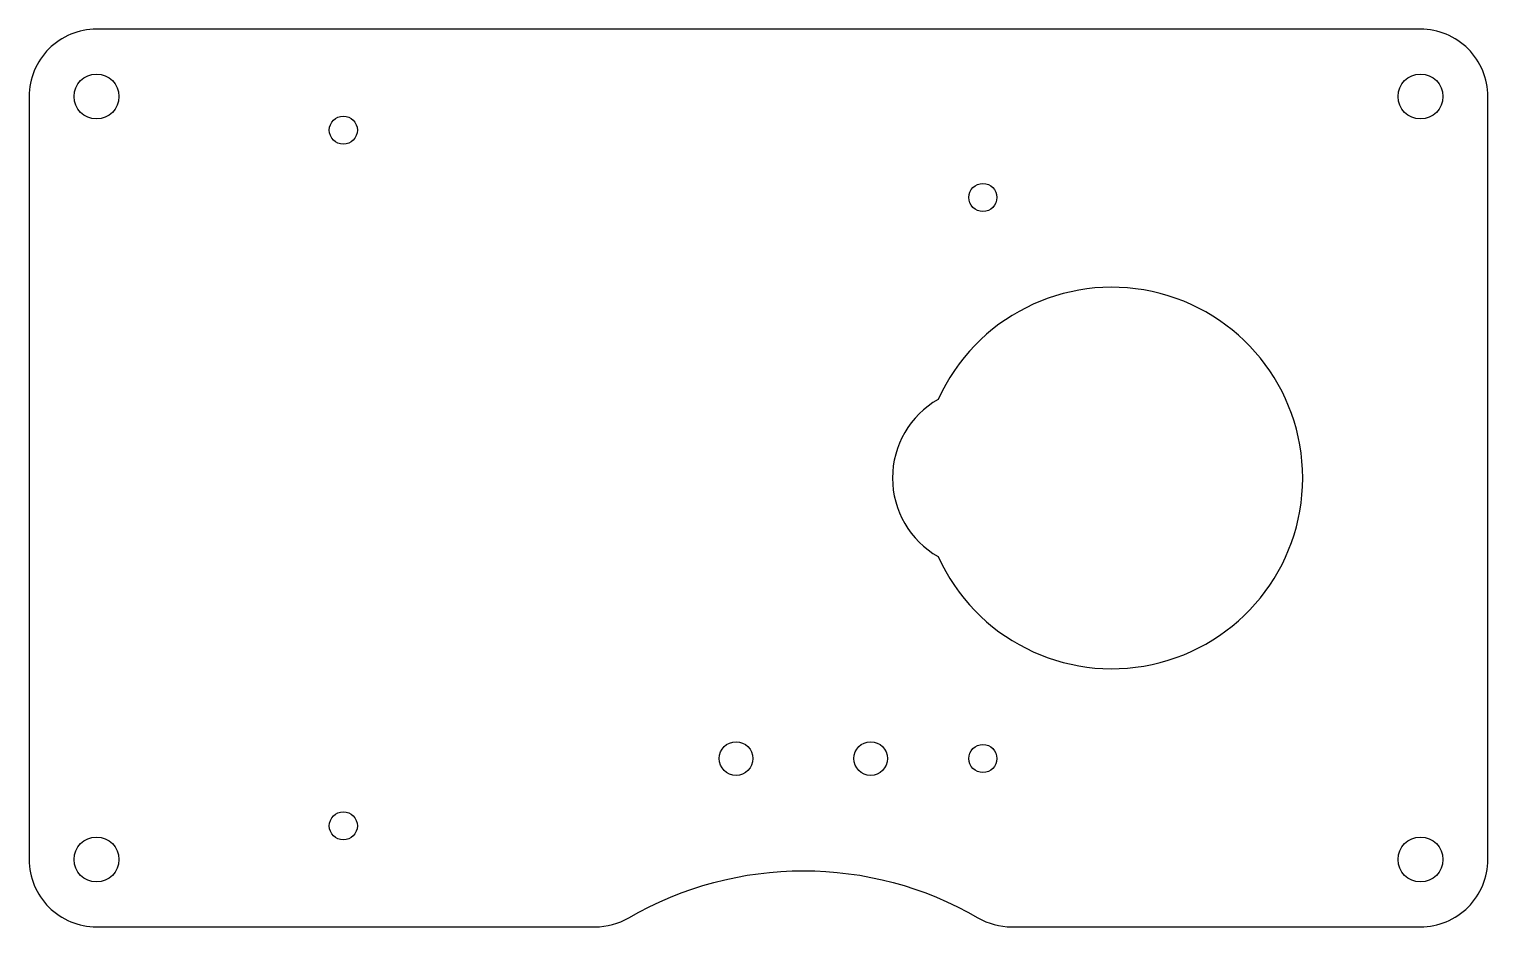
# Model space of a CAD drawing. Header units: millimetres. Extents: x -50 to 80, y -40 to 40.
import ezdxf

# ---------------------------------------------------------------- set-up
doc = ezdxf.new("R2010")
doc.units = ezdxf.units.MM

msp = doc.modelspace()

# ---------------------------------------------------------------- linework, layer by layer
for points in [[(74, 40), (-44, 40, 0.414214), (-50, 34), (-50, -34, 0.414214), (-44, -40), (0.43, -40, 0.132242), (3.44, -39.19, -0.269191), (34.56, -39.19, 0.132242), (37.57, -40), (74, -40, 0.414214), (80, -34), (80, 34, 0.414214)], [(31.01, -7, 4.641705), (31.01, 7, 0.580904)]]:
    msp.add_lwpolyline(points, format="xyb", close=True)
for centre, radius in [((-44, 34), 2), ((74, 34), 2), ((-22, 31), 1.25), ((35, 25), 1.25), ((13, -25), 1.5), ((25, -25), 1.5), ((35, -25), 1.25), ((-22, -31), 1.25), ((-44, -34), 2), ((74, -34), 2)]:
    msp.add_circle(centre, radius)

doc.saveas('drawing.dxf')
